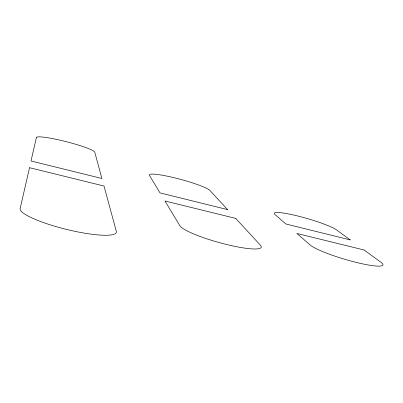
<?xml version="1.0" encoding="UTF-8"?>
<svg xmlns="http://www.w3.org/2000/svg" width="403" height="403" viewBox="0 0 403 403"><rect width="100%" height="100%" fill="white"/><g stroke="black" fill="none" stroke-linecap="round" stroke-linejoin="round"><path stroke-width="0.6" d="M29.535 167.703L20.15 208.527A49.564 9.118 13.9 0 0 68.601 229.906A49.564 9.118 13.9 0 0 116.336 231.413L104.009 186.025L29.535 167.703M36.411 137.504L31.001 160.973L101.899 178.504L94.77 152.208A30.119 3.34 14.3 0 0 65.467 141.483A30.119 3.34 14.3 0 0 36.411 137.504M235.71 218.391L164.953 200.986L179.849 225.715A42.391 6.826 15.6 0 0 227.196 244.646A42.391 6.826 15.6 0 0 260.398 245.195L235.71 218.391M364.121 250.001L296.87 233.463L310.083 244.928A38.648 5.466 16.6 0 0 356.821 262.544A38.648 5.466 16.6 0 0 380.865 262.222L364.121 250.001M227.559 209.6L160.016 192.896L149.458 175.365A31.585 3.788 15.1 0 1 176.071 178.197A31.585 3.788 15.1 0 1 209.978 190.508L227.559 209.6M350.247 239.916L285.923 224.008L275.098 214.608A33.031 4.07 16.1 0 1 297.973 216.058A33.031 4.07 16.1 0 1 336.485 229.871L350.247 239.916"/></g></svg>
